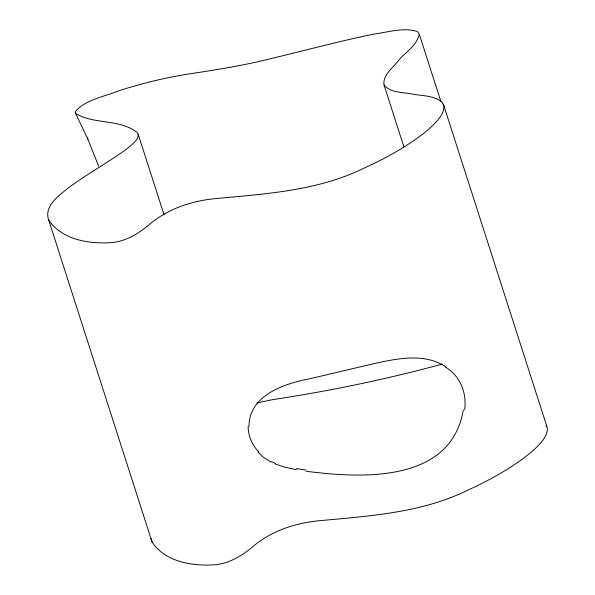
<?xml version="1.0" encoding="UTF-8"?>
<svg xmlns="http://www.w3.org/2000/svg" width="595" height="595" viewBox="0 0 595 595"><rect width="100%" height="100%" fill="white"/><g stroke="black" fill="none" stroke-linecap="round" stroke-linejoin="round"><path stroke-width="0.89" d="M248.948 426.399C249.156 395.995 282.632 384.191 307.399 379.253C331.296 373.839 355.074 367.941 378.97 362.534C400.963 357.892 426.139 353.594 445.975 366.944M463.312 409.933C450.995 482.999 362.005 478.492 306.194 471.262M546.061 425.328L547.385 428.251C547.556 436.611 540.788 442.799 535.448 448.377C525.184 457.815 513.522 465.558 501.592 472.713A197.124 98.859 -17.8 0 1 468.057 490.035C420.992 513.269 368.097 516.088 316.83 520.96C293.417 523.54 270.219 531.573 252.25 547.132C241.339 556.236 228.584 563.829 214.051 564.841C192.118 566.172 164.971 561.829 152.089 542.075L48.656 219.919C43.874 206.264 58.392 196.082 67.48 188.556C82.274 177.466 98.264 168.125 113.69 157.958C120.019 153.755 126.4 149.561 132.097 144.511C135.058 141.565 139.654 137.78 137.75 133.079C120.688 118.509 94.308 124.913 75.677 113.496L75.186 111.748C85.375 99.387 105.166 96.569 119.469 90.581C141.788 83.434 164.599 77.811 187.745 74.13C215.925 69.883 244.114 65.45 271.766 58.399C306.15 50.211 340.281 40.884 374.947 33.915C388.847 32.13 403.685 27.035 417.467 31.632L419.334 34.361C416.47 46.179 404.392 52.851 397.259 61.992C391.956 68.648 382.674 75.453 384.006 84.906L403.938 146.995M442.182 364.11C386.467 379.253 329.994 390.967 272.934 399.595A219.771 110.216 -17.8 0 0 256.988 403.127M296.466 469.753L284.157 467.008L275.18 463.974M271.075 462.099L263.719 457.495L258.193 452.304M384.006 84.906C390.506 93.155 402.867 92.024 412.246 94.077C422.361 95.959 434.082 95.326 442.293 102.437L443.952 106.096C444.123 114.456 437.355 120.644 432.015 126.222C421.751 135.66 410.089 143.402 398.159 150.557A197.124 98.859 -17.8 0 1 364.623 167.879C317.559 191.114 264.663 193.933 213.397 198.804C189.983 201.385 166.786 209.418 148.817 224.97C137.906 234.08 125.151 241.674 110.618 242.686C88.685 244.017 61.538 239.673 48.656 219.919M75.245 112.648L87.919 139.267L87.339 137.914L98.696 166.295M443.387 104.177L546.82 426.332M419.334 34.361L440.88 101.47M138.204 134.292L164.064 214.832M151.041 538.557L152.089 542.075M445.744 367.256A58.325 47.786 -43.5 0 1 464.688 409.821M305.927 470.035A97.022 37.79 11.6 0 1 296.488 468.57M275.574 463.46A45.049 29.72 8.5 0 1 271.528 461.646M258.743 451.865A50.449 42.914 -20.1 0 1 248.108 426.489"/></g></svg>
